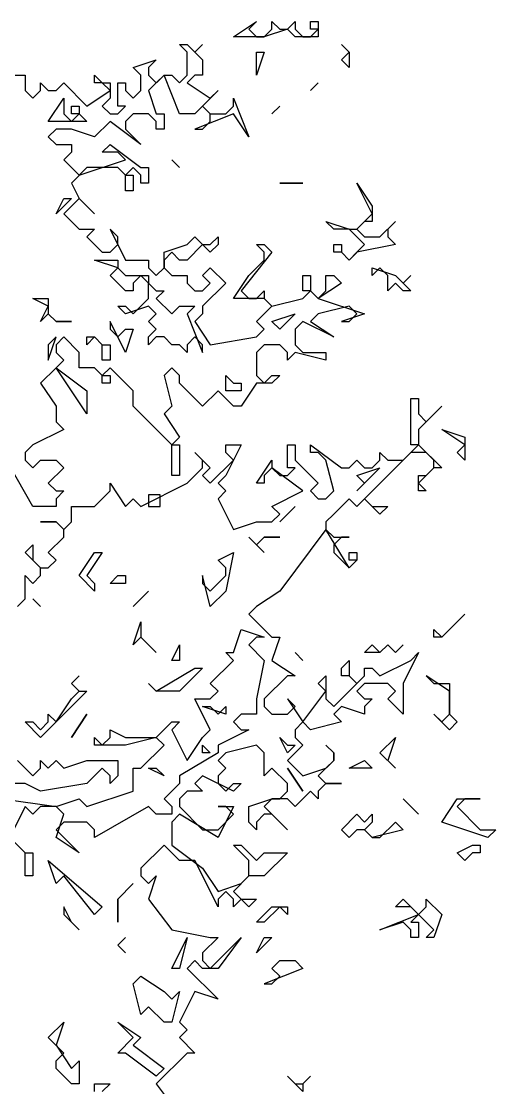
# Model space of a CAD drawing. Header units: millimetres. Extents: x 3633 to 4629, y 3430 to 3787.
# Drawn here: x 4518.56 to 4521.57, y 3712.97 to 3719.76 of the extents above; entities that cross this region are included whole.
import ezdxf

# ---------------------------------------------------------------- set-up
doc = ezdxf.new("R2010")
doc.units = ezdxf.units.MM

# ---------------------------------------------------------------- blocks, each defined once
blk = doc.blocks.new('Pine 3 Elev_133')
at = {"color": 0}
for p, q in [((2394.8, 3613.1), (2454.8, 3653)), ((2454.8, 3653), (2434.8, 3633.1)), ((2494.8, 3633.1), (2494.8, 3653)), ((2494.8, 3653), (2514.8, 3633.1)), ((2534.8, 3633.1), (2554.8, 3653)), ((2554.8, 3653), (2554.8, 3633.1)), ((2594.8, 3633.1), (2594.8, 3653)), ((2594.8, 3653), (2614.8, 3653)), ((2614.8, 3653), (2614.8, 3613.1)), ((2434.8, 3633.1), (2454.8, 3613.1)), ((2474.8, 3613.1), (2494.8, 3633.1)), ((2534.8, 3633.1), (2474.8, 3613.1)), ((2514.8, 3633.1), (2534.8, 3633.1)), ((2554.8, 3613.1), (2534.8, 3633.1)), ((2554.8, 3633.1), (2574.8, 3613.1)), ((2594.8, 3613.1), (2614.8, 3633.1)), ((2614.8, 3633.1), (2594.8, 3633.1)), ((2474.8, 3613.1), (2394.8, 3613.1)), ((2454.8, 3613.1), (2474.8, 3613.1)), ((2614.8, 3613.1), (2554.8, 3613.1)), ((2574.8, 3613.1), (2594.8, 3613.1)), ((2274.8, 3573.2), (2254.8, 3593.2)), ((2254.8, 3593.2), (2274.8, 3593.2)), ((2274.8, 3593.2), (2294.8, 3573.2)), ((2274.8, 3513.3), (2274.8, 3573.2)), ((2294.8, 3573.2), (2314.8, 3593.2)), ((2314.8, 3593.2), (2294.8, 3573.2)), ((2294.8, 3573.2), (2314.8, 3553.2)), ((2454.8, 3513.3), (2454.8, 3573.2)), ((2454.8, 3573.2), (2474.8, 3573.2)), ((2474.8, 3573.2), (2454.8, 3513.3)), ((2694.8, 3573.2), (2674.8, 3593.2)), ((2674.8, 3593.2), (2694.8, 3573.2)), ((2674.8, 3553.2), (2694.8, 3573.2)), ((2694.8, 3573.2), (2694.8, 3533.3)), ((2134.8, 3533.3), (2194.8, 3553.2)), ((2194.8, 3553.2), (2174.8, 3533.3)), ((2314.8, 3553.2), (2314.8, 3513.3)), ((2694.8, 3533.3), (2674.8, 3553.2)), ((1794.8, 3513.3), (1854.8, 3513.3)), ((1854.8, 3513.3), (1854.8, 3473.4)), ((2034.8, 3493.3), (2034.8, 3513.3)), ((2034.8, 3513.3), (2054.8, 3493.3)), ((2154.8, 3513.3), (2134.8, 3533.3)), ((2154.8, 3473.4), (2154.8, 3513.3)), ((2174.8, 3533.3), (2174.8, 3513.3)), ((2174.8, 3513.3), (2194.8, 3493.3)), ((2214.8, 3513.3), (2174.8, 3473.4)), ((2194.8, 3493.3), (2214.8, 3513.3)), ((2214.8, 3513.3), (2234.8, 3513.3)), ((2254.8, 3413.5), (2214.8, 3513.3)), ((2234.8, 3513.3), (2254.8, 3493.3)), ((2254.8, 3493.3), (2274.8, 3513.3)), ((2294.8, 3513.3), (2274.8, 3493.3)), ((2314.8, 3513.3), (2294.8, 3513.3)), ((1894.8, 3473.4), (1894.8, 3493.3)), ((1894.8, 3493.3), (1914.8, 3473.4)), ((1934.8, 3473.4), (1954.8, 3493.3)), ((1954.8, 3493.3), (2014.8, 3433.5)), ((2054.8, 3493.3), (2034.8, 3493.3)), ((2074.8, 3473.4), (2054.8, 3493.3)), ((2054.8, 3493.3), (2074.8, 3493.3)), ((2074.8, 3493.3), (2074.8, 3453.4)), ((2094.8, 3433.5), (2094.8, 3493.3)), ((2094.8, 3493.3), (2114.8, 3493.3)), ((2114.8, 3493.3), (2114.8, 3473.4)), ((2274.8, 3493.3), (2334.8, 3453.4)), ((2594.8, 3473.4), (2614.8, 3493.3)), ((2614.8, 3493.3), (2594.8, 3473.4)), ((1854.8, 3473.4), (1874.8, 3453.4)), ((1874.8, 3453.4), (1894.8, 3473.4)), ((1914.8, 3473.4), (1934.8, 3473.4)), ((2014.8, 3433.5), (2074.8, 3473.4)), ((2114.8, 3473.4), (2134.8, 3453.4)), ((2134.8, 3453.4), (2154.8, 3473.4)), ((2174.8, 3473.4), (2194.8, 3413.5)), ((2354.8, 3473.4), (2314.8, 3433.5)), ((2334.8, 3453.4), (2354.8, 3473.4)), ((1914.8, 3393.5), (1954.8, 3453.4)), ((1954.8, 3453.4), (1954.8, 3413.5)), ((1974.8, 3413.5), (1974.8, 3433.5)), ((1974.8, 3433.5), (1994.8, 3433.5)), ((1994.8, 3433.5), (1994.8, 3413.5)), ((2074.8, 3453.4), (2054.8, 3433.5)), ((2054.8, 3433.5), (2074.8, 3413.5)), ((2094.8, 3413.5), (2114.8, 3433.5)), ((2114.8, 3433.5), (2094.8, 3433.5)), ((2314.8, 3433.5), (2294.8, 3413.5)), ((2314.8, 3433.5), (2334.8, 3413.5)), ((2334.8, 3413.5), (2314.8, 3433.5)), ((2374.8, 3413.5), (2394.8, 3433.5)), ((2394.8, 3433.5), (2394.8, 3453.4)), ((2394.8, 3453.4), (2434.8, 3353.6)), ((2494.8, 3413.5), (2514.8, 3433.5)), ((2514.8, 3433.5), (2494.8, 3413.5)), ((1954.8, 3413.5), (1974.8, 3393.5)), ((1974.8, 3393.5), (1994.8, 3413.5)), ((1994.8, 3413.5), (1974.8, 3413.5)), ((1994.8, 3413.5), (2014.8, 3393.5)), ((2074.8, 3413.5), (2094.8, 3413.5)), ((2134.8, 3413.5), (2114.8, 3393.5)), ((2174.8, 3413.5), (2134.8, 3413.5)), ((2194.8, 3393.5), (2174.8, 3413.5)), ((2194.8, 3413.5), (2214.8, 3413.5)), ((2214.8, 3413.5), (2214.8, 3373.6)), ((2294.8, 3413.5), (2254.8, 3413.5)), ((2394.8, 3413.5), (2294.8, 3373.6)), ((2334.8, 3413.5), (2374.8, 3413.5)), ((2334.8, 3393.5), (2334.8, 3413.5)), ((2434.8, 3353.6), (2394.8, 3413.5)), ((2014.8, 3393.5), (1914.8, 3393.5)), ((1934.8, 3373.6), (1914.8, 3353.6)), ((1974.8, 3373.6), (1934.8, 3373.6)), ((2034.8, 3353.6), (1974.8, 3373.6)), ((2074.8, 3393.5), (2034.8, 3353.6)), ((2154.8, 3333.7), (2074.8, 3393.5)), ((2114.8, 3393.5), (2114.8, 3373.6)), ((2114.8, 3373.6), (2154.8, 3333.7)), ((2194.8, 3373.6), (2194.8, 3393.5)), ((2214.8, 3373.6), (2194.8, 3373.6)), ((2294.8, 3373.6), (2314.8, 3373.6)), ((2314.8, 3373.6), (2334.8, 3393.5)), ((1914.8, 3353.6), (1934.8, 3333.7)), ((1934.8, 3333.7), (1974.8, 3333.7)), ((1974.8, 3333.7), (1974.8, 3313.7)), ((2054.8, 3313.7), (2074.8, 3333.7)), ((2074.8, 3333.7), (2154.8, 3273.8)), ((1974.8, 3313.7), (1954.8, 3293.7)), ((1954.8, 3293.7), (1994.8, 3253.8)), ((1994.8, 3253.8), (2114.8, 3293.7)), ((2094.8, 3313.7), (2054.8, 3313.7)), ((2114.8, 3293.7), (2094.8, 3313.7)), ((2234.8, 3293.7), (2254.8, 3273.8)), ((2254.8, 3273.8), (2234.8, 3293.7)), ((2014.8, 3273.8), (1974.8, 3233.8)), ((2094.8, 3273.8), (2014.8, 3273.8)), ((2114.8, 3253.8), (2094.8, 3273.8)), ((2134.8, 3273.8), (2114.8, 3253.8)), ((2154.8, 3253.8), (2134.8, 3273.8)), ((2154.8, 3273.8), (2174.8, 3273.8)), ((2174.8, 3273.8), (2174.8, 3233.8)), ((2114.8, 3253.8), (2134.8, 3253.8)), ((2114.8, 3213.9), (2114.8, 3253.8)), ((2134.8, 3253.8), (2134.8, 3213.9)), ((2154.8, 3233.8), (2154.8, 3253.8)), ((1974.8, 3233.8), (1994.8, 3193.9)), ((2134.8, 3213.9), (2114.8, 3213.9)), ((2174.8, 3233.8), (2154.8, 3233.8)), ((2514.8, 3233.8), (2574.8, 3233.8)), ((2574.8, 3233.8), (2514.8, 3233.8)), ((2754.8, 3154), (2714.8, 3233.8)), ((2714.8, 3233.8), (2754.8, 3174)), ((1934.8, 3154), (1954.8, 3193.9)), ((1974.8, 3193.9), (1934.8, 3154)), ((1994.8, 3193.9), (1954.8, 3154)), ((1954.8, 3193.9), (1974.8, 3193.9)), ((1994.8, 3193.9), (2034.8, 3154)), ((2034.8, 3154), (1994.8, 3193.9)), ((1954.8, 3154), (1994.8, 3114.1)), ((2714.8, 3114.1), (2754.8, 3154)), ((2754.8, 3174), (2754.8, 3134)), ((2654.8, 3114.1), (2634.8, 3134)), ((2634.8, 3134), (2694.8, 3114.1)), ((2734.8, 3134), (2714.8, 3114.1)), ((2754.8, 3134), (2734.8, 3134)), ((2774.8, 3094.1), (2814.8, 3134)), ((2814.8, 3134), (2794.8, 3114.1)), ((1994.8, 3114.1), (2034.8, 3114.1)), ((2034.8, 3114.1), (2014.8, 3094.1)), ((2094.8, 3094.1), (2074.8, 3114.1)), ((2074.8, 3114.1), (2114.8, 3034.2)), ((2694.8, 3114.1), (2654.8, 3114.1)), ((2734.8, 3074.1), (2694.8, 3114.1)), ((2694.8, 3114.1), (2714.8, 3114.1)), ((2714.8, 3114.1), (2734.8, 3094.1)), ((2794.8, 3114.1), (2794.8, 3094.1)), ((2014.8, 3094.1), (2054.8, 3054.2)), ((2074.8, 3054.2), (2094.8, 3074.1)), ((2094.8, 3074.1), (2094.8, 3094.1)), ((2214.8, 3054.2), (2274.8, 3074.1)), ((2274.8, 3074.1), (2294.8, 3094.1)), ((2314.8, 3074.1), (2274.8, 3034.2)), ((2294.8, 3094.1), (2314.8, 3074.1)), ((2314.8, 3074.1), (2334.8, 3074.1)), ((2334.8, 3054.2), (2314.8, 3074.1)), ((2334.8, 3074.1), (2354.8, 3094.1)), ((2354.8, 3074.1), (2334.8, 3054.2)), ((2354.8, 3094.1), (2354.8, 3074.1)), ((2474.8, 3054.2), (2454.8, 3074.1)), ((2454.8, 3074.1), (2474.8, 3074.1)), ((2474.8, 3074.1), (2494.8, 3054.2)), ((2654.8, 3054.2), (2654.8, 3074.1)), ((2654.8, 3074.1), (2674.8, 3074.1)), ((2674.8, 3074.1), (2674.8, 3054.2)), ((2694.8, 3034.2), (2734.8, 3074.1)), ((2814.8, 3074.1), (2714.8, 3054.2)), ((2734.8, 3094.1), (2774.8, 3094.1)), ((2794.8, 3094.1), (2814.8, 3074.1)), ((2054.8, 3054.2), (2074.8, 3054.2)), ((2214.8, 3014.3), (2214.8, 3054.2)), ((2234.8, 3054.2), (2214.8, 3034.2)), ((2254.8, 3034.2), (2234.8, 3054.2)), ((2494.8, 3054.2), (2414.8, 2954.4)), ((2474.8, 3034.2), (2474.8, 3054.2)), ((2674.8, 3054.2), (2654.8, 3054.2)), ((2694.8, 3034.2), (2674.8, 3054.2)), ((2674.8, 3054.2), (2694.8, 3034.2)), ((2714.8, 3054.2), (2694.8, 3034.2)), ((2094.8, 3014.3), (2034.8, 3034.2)), ((2034.8, 3034.2), (2094.8, 3034.2)), ((2074.8, 2994.3), (2094.8, 3014.3)), ((2094.8, 3034.2), (2094.8, 3014.3)), ((2094.8, 3014.3), (2114.8, 2994.3)), ((2114.8, 3034.2), (2174.8, 3034.2)), ((2174.8, 3034.2), (2174.8, 3014.3)), ((2174.8, 3014.3), (2194.8, 2994.3)), ((2194.8, 2994.3), (2214.8, 3014.3)), ((2214.8, 3034.2), (2214.8, 3014.3)), ((2214.8, 3014.3), (2234.8, 2994.3)), ((2274.8, 3034.2), (2254.8, 3034.2)), ((2314.8, 2994.3), (2334.8, 3014.3)), ((2334.8, 3014.3), (2374.8, 2974.3)), ((2434.8, 2994.3), (2474.8, 3034.2)), ((2774.8, 3014.3), (2754.8, 2994.3)), ((2754.8, 2994.3), (2754.8, 3014.3)), ((2754.8, 3014.3), (2814.8, 2994.3)), ((2794.8, 2994.3), (2774.8, 3014.3)), ((2114.8, 2954.4), (2074.8, 2994.3)), ((2114.8, 2994.3), (2174.8, 2994.3)), ((2154.8, 2994.3), (2134.8, 2974.3)), ((2174.8, 2974.3), (2154.8, 2994.3)), ((2174.8, 2994.3), (2174.8, 2974.3)), ((2234.8, 2994.3), (2274.8, 2994.3)), ((2274.8, 2994.3), (2274.8, 2974.3)), ((2334.8, 2974.3), (2314.8, 2994.3)), ((2394.8, 2934.4), (2434.8, 2994.3)), ((2574.8, 2954.4), (2574.8, 2994.3)), ((2574.8, 2994.3), (2594.8, 2994.3)), ((2594.8, 2994.3), (2594.8, 2954.4)), ((2634.8, 2954.4), (2634.8, 2994.3)), ((2634.8, 2994.3), (2654.8, 2994.3)), ((2654.8, 2994.3), (2674.8, 2974.3)), ((2794.8, 2954.4), (2794.8, 2994.3)), ((2814.8, 2994.3), (2834.8, 2974.3)), ((2834.8, 2974.3), (2854.8, 2994.3)), ((2854.8, 2994.3), (2834.8, 2974.3)), ((2134.8, 2974.3), (2134.8, 2954.4)), ((2174.8, 2974.3), (2194.8, 2954.4)), ((2174.8, 2934.4), (2174.8, 2974.3)), ((2274.8, 2974.3), (2294.8, 2954.4)), ((2314.8, 2954.4), (2334.8, 2974.3)), ((2374.8, 2974.3), (2314.8, 2914.4)), ((2674.8, 2974.3), (2614.8, 2934.4)), ((2814.8, 2974.3), (2794.8, 2954.4)), ((2834.8, 2954.4), (2814.8, 2974.3)), ((2834.8, 2974.3), (2854.8, 2954.4)), ((1914.8, 2914.4), (1874.8, 2934.4)), ((1874.8, 2934.4), (1914.8, 2934.4)), ((1914.8, 2934.4), (1914.8, 2894.5)), ((2134.8, 2954.4), (2114.8, 2954.4)), ((2134.8, 2894.5), (2174.8, 2934.4)), ((2194.8, 2954.4), (2214.8, 2954.4)), ((2214.8, 2954.4), (2194.8, 2934.4)), ((2194.8, 2934.4), (2234.8, 2894.5)), ((2294.8, 2954.4), (2314.8, 2954.4)), ((2474.8, 2934.4), (2394.8, 2934.4)), ((2414.8, 2954.4), (2434.8, 2934.4)), ((2434.8, 2934.4), (2454.8, 2934.4)), ((2454.8, 2934.4), (2474.8, 2954.4)), ((2474.8, 2954.4), (2474.8, 2934.4)), ((2494.8, 2914.4), (2474.8, 2934.4)), ((2474.8, 2934.4), (2494.8, 2914.4)), ((2494.8, 2914.4), (2574.8, 2934.4)), ((2574.8, 2934.4), (2594.8, 2954.4)), ((2594.8, 2954.4), (2574.8, 2954.4)), ((2594.8, 2954.4), (2614.8, 2934.4)), ((2614.8, 2934.4), (2634.8, 2954.4)), ((2614.8, 2934.4), (2734.8, 2894.5)), ((2854.8, 2954.4), (2834.8, 2954.4)), ((1894.8, 2874.5), (1914.8, 2914.4)), ((2114.8, 2894.5), (2094.8, 2914.4)), ((2094.8, 2914.4), (2114.8, 2914.4)), ((2174.8, 2914.4), (2114.8, 2894.5)), ((2114.8, 2914.4), (2134.8, 2894.5)), ((2194.8, 2894.5), (2174.8, 2914.4)), ((2234.8, 2894.5), (2254.8, 2914.4)), ((2254.8, 2914.4), (2294.8, 2914.4)), ((2294.8, 2914.4), (2274.8, 2894.5)), ((2314.8, 2914.4), (2314.8, 2894.5)), ((2454.8, 2874.5), (2494.8, 2914.4)), ((2694.8, 2914.4), (2614.8, 2894.5)), ((2714.8, 2894.5), (2694.8, 2914.4)), ((1914.8, 2894.5), (1894.8, 2874.5)), ((1914.8, 2894.5), (1934.8, 2874.5)), ((1934.8, 2874.5), (1914.8, 2894.5)), ((2174.8, 2874.5), (2194.8, 2894.5)), ((2274.8, 2894.5), (2314.8, 2794.7)), ((2314.8, 2894.5), (2294.8, 2874.5)), ((2494.8, 2874.5), (2554.8, 2894.5)), ((2554.8, 2894.5), (2514.8, 2854.6)), ((2614.8, 2894.5), (2594.8, 2874.5)), ((2734.8, 2894.5), (2674.8, 2874.5)), ((2694.8, 2874.5), (2714.8, 2894.5)), ((1934.8, 2874.5), (1974.8, 2874.5)), ((1974.8, 2874.5), (1934.8, 2874.5)), ((2114.8, 2794.7), (2074.8, 2874.5)), ((2074.8, 2874.5), (2074.8, 2854.6)), ((2074.8, 2854.6), (2094.8, 2834.6)), ((2094.8, 2834.6), (2114.8, 2854.6)), ((2114.8, 2854.6), (2134.8, 2854.6)), ((2134.8, 2854.6), (2114.8, 2794.7)), ((2194.8, 2854.6), (2174.8, 2874.5)), ((2174.8, 2834.6), (2194.8, 2854.6)), ((2294.8, 2874.5), (2334.8, 2814.6)), ((2474.8, 2854.6), (2454.8, 2874.5)), ((2454.8, 2834.6), (2474.8, 2854.6)), ((2514.8, 2854.6), (2494.8, 2874.5)), ((2574.8, 2874.5), (2554.8, 2854.6)), ((2554.8, 2854.6), (2554.8, 2814.6)), ((2654.8, 2834.6), (2574.8, 2874.5)), ((2594.8, 2874.5), (2654.8, 2834.6)), ((2674.8, 2874.5), (2694.8, 2874.5)), ((1914.8, 2774.7), (1934.8, 2834.6)), ((1934.8, 2834.6), (1914.8, 2814.6)), ((1954.8, 2834.6), (1934.8, 2814.6)), ((1994.8, 2794.7), (1954.8, 2834.6)), ((2034.8, 2834.6), (2014.8, 2814.6)), ((2014.8, 2814.6), (2014.8, 2834.6)), ((2014.8, 2834.6), (2034.8, 2834.6)), ((2054.8, 2814.6), (2034.8, 2834.6)), ((2034.8, 2834.6), (2054.8, 2814.6)), ((2194.8, 2834.6), (2174.8, 2814.6)), ((2174.8, 2814.6), (2174.8, 2834.6)), ((2214.8, 2834.6), (2194.8, 2834.6)), ((2234.8, 2814.6), (2214.8, 2834.6)), ((2294.8, 2834.6), (2274.8, 2814.6)), ((2314.8, 2814.6), (2294.8, 2834.6)), ((2334.8, 2814.6), (2454.8, 2834.6)), ((1914.8, 2814.6), (1914.8, 2774.7)), ((1934.8, 2814.6), (1934.8, 2794.7)), ((1934.8, 2794.7), (1954.8, 2774.7)), ((1994.8, 2754.8), (1994.8, 2794.7)), ((2054.8, 2814.6), (2074.8, 2814.6)), ((2054.8, 2774.7), (2054.8, 2814.6)), ((2074.8, 2814.6), (2074.8, 2774.7)), ((2254.8, 2814.6), (2234.8, 2814.6)), ((2274.8, 2794.7), (2254.8, 2814.6)), ((2274.8, 2814.6), (2274.8, 2794.7)), ((2314.8, 2794.7), (2314.8, 2814.6)), ((2474.8, 2814.6), (2454.8, 2794.7)), ((2454.8, 2794.7), (2454.8, 2734.8)), ((2514.8, 2814.6), (2474.8, 2814.6)), ((2534.8, 2794.7), (2514.8, 2814.6)), ((2554.8, 2794.7), (2534.8, 2774.7)), ((2534.8, 2774.7), (2534.8, 2794.7)), ((2554.8, 2814.6), (2574.8, 2794.7)), ((2634.8, 2774.7), (2554.8, 2794.7)), ((2574.8, 2794.7), (2634.8, 2794.7)), ((2634.8, 2794.7), (2634.8, 2774.7)), ((1954.8, 2774.7), (1934.8, 2754.8)), ((2074.8, 2774.7), (2054.8, 2774.7)), ((1934.8, 2754.8), (1894.8, 2714.8)), ((1934.8, 2754.8), (2014.8, 2694.9)), ((2014.8, 2635), (1934.8, 2754.8)), ((2034.8, 2754.8), (1994.8, 2754.8)), ((2054.8, 2734.8), (2034.8, 2754.8)), ((2074.8, 2754.8), (2054.8, 2734.8)), ((2134.8, 2694.9), (2074.8, 2754.8)), ((2234.8, 2754.8), (2214.8, 2734.8)), ((2254.8, 2734.8), (2234.8, 2754.8)), ((1894.8, 2714.8), (1934.8, 2654.9)), ((2054.8, 2734.8), (2074.8, 2734.8)), ((2054.8, 2714.8), (2054.8, 2734.8)), ((2074.8, 2714.8), (2054.8, 2714.8)), ((2074.8, 2734.8), (2074.8, 2714.8)), ((2214.8, 2734.8), (2234.8, 2654.9)), ((2254.8, 2714.8), (2254.8, 2734.8)), ((2314.8, 2654.9), (2254.8, 2714.8)), ((2374.8, 2694.9), (2374.8, 2734.8)), ((2374.8, 2734.8), (2394.8, 2714.8)), ((2394.8, 2714.8), (2414.8, 2714.8)), ((2454.8, 2714.8), (2414.8, 2654.9)), ((2414.8, 2714.8), (2414.8, 2694.9)), ((2454.8, 2734.8), (2474.8, 2714.8)), ((2494.8, 2714.8), (2454.8, 2714.8)), ((2474.8, 2714.8), (2494.8, 2734.8)), ((2494.8, 2734.8), (2514.8, 2734.8)), ((2514.8, 2734.8), (2494.8, 2714.8)), ((2014.8, 2694.9), (2014.8, 2635)), ((2134.8, 2654.9), (2134.8, 2694.9)), ((2354.8, 2694.9), (2314.8, 2654.9)), ((2394.8, 2654.9), (2354.8, 2694.9)), ((2414.8, 2694.9), (2374.8, 2694.9)), ((1934.8, 2654.9), (1934.8, 2615)), ((2234.8, 2555.1), (2134.8, 2654.9)), ((2234.8, 2654.9), (2214.8, 2635)), ((2414.8, 2654.9), (2394.8, 2654.9)), ((2854.8, 2555.1), (2854.8, 2674.9)), ((2854.8, 2674.9), (2874.8, 2674.9)), ((2874.8, 2674.9), (2874.8, 2635)), ((2934.8, 2654.9), (2874.8, 2595.1)), ((2894.8, 2615), (2934.8, 2654.9)), ((2214.8, 2635), (2254.8, 2575.1)), ((2874.8, 2635), (2894.8, 2615)), ((1934.8, 2615), (1954.8, 2595.1)), ((1954.8, 2595.1), (1874.8, 2555.1)), ((2254.8, 2575.1), (2234.8, 2555.1)), ((2874.8, 2595.1), (2874.8, 2555.1)), ((2994.8, 2555.1), (2934.8, 2595.1)), ((2934.8, 2595.1), (2994.8, 2575.1)), ((2994.8, 2575.1), (2994.8, 2515.2)), ((1874.8, 2555.1), (1854.8, 2535.2)), ((2234.8, 2555.1), (2254.8, 2555.1)), ((2234.8, 2475.3), (2234.8, 2555.1)), ((2254.8, 2555.1), (2254.8, 2475.3)), ((2374.8, 2535.2), (2374.8, 2555.1)), ((2374.8, 2555.1), (2414.8, 2555.1)), ((2414.8, 2555.1), (2374.8, 2475.3)), ((2534.8, 2495.2), (2534.8, 2555.1)), ((2534.8, 2555.1), (2554.8, 2555.1)), ((2554.8, 2555.1), (2554.8, 2515.2)), ((2594.8, 2535.2), (2594.8, 2555.1)), ((2594.8, 2555.1), (2674.8, 2495.2)), ((2834.8, 2515.2), (2874.8, 2555.1)), ((2874.8, 2555.1), (2854.8, 2555.1)), ((2874.8, 2555.1), (2934.8, 2495.2)), ((2974.8, 2535.2), (2994.8, 2555.1)), ((1874.8, 2395.4), (1794.8, 2535.2)), ((1854.8, 2535.2), (1854.8, 2515.2)), ((2314.8, 2515.2), (2294.8, 2535.2)), ((2294.8, 2535.2), (2334.8, 2495.2)), ((2394.8, 2515.2), (2374.8, 2535.2)), ((2614.8, 2535.2), (2594.8, 2535.2)), ((2634.8, 2515.2), (2614.8, 2535.2)), ((2774.8, 2515.2), (2774.8, 2535.2)), ((2774.8, 2535.2), (2794.8, 2515.2)), ((2854.8, 2535.2), (2834.8, 2515.2)), ((2894.8, 2535.2), (2854.8, 2535.2)), ((2914.8, 2515.2), (2894.8, 2535.2)), ((2994.8, 2515.2), (2974.8, 2535.2)), ((1854.8, 2515.2), (1874.8, 2495.2)), ((1874.8, 2495.2), (1894.8, 2515.2)), ((1894.8, 2515.2), (1934.8, 2515.2)), ((1954.8, 2495.2), (1914.8, 2455.3)), ((1934.8, 2515.2), (1954.8, 2495.2)), ((2274.8, 2455.3), (2314.8, 2495.2)), ((2314.8, 2495.2), (2314.8, 2515.2)), ((2334.8, 2495.2), (2314.8, 2475.3)), ((2334.8, 2455.3), (2394.8, 2515.2)), ((2454.8, 2455.3), (2494.8, 2515.2)), ((2494.8, 2495.2), (2474.8, 2475.3)), ((2494.8, 2515.2), (2494.8, 2495.2)), ((2574.8, 2435.4), (2494.8, 2495.2)), ((2494.8, 2495.2), (2514.8, 2475.3)), ((2534.8, 2475.3), (2554.8, 2495.2)), ((2554.8, 2495.2), (2534.8, 2495.2)), ((2554.8, 2515.2), (2614.8, 2455.3)), ((2654.8, 2435.4), (2634.8, 2515.2)), ((2674.8, 2495.2), (2694.8, 2495.2)), ((2694.8, 2495.2), (2714.8, 2515.2)), ((2714.8, 2515.2), (2734.8, 2495.2)), ((2714.8, 2475.3), (2774.8, 2495.2)), ((2774.8, 2495.2), (2714.8, 2435.4)), ((2834.8, 2515.2), (2734.8, 2415.4)), ((2734.8, 2495.2), (2754.8, 2495.2)), ((2754.8, 2495.2), (2774.8, 2515.2)), ((2794.8, 2515.2), (2834.8, 2515.2)), ((2914.8, 2495.2), (2874.8, 2455.3)), ((2894.8, 2475.3), (2914.8, 2495.2)), ((2914.8, 2495.2), (2914.8, 2515.2)), ((2934.8, 2495.2), (2914.8, 2495.2)), ((2254.8, 2475.3), (2234.8, 2475.3)), ((2314.8, 2475.3), (2334.8, 2455.3)), ((2374.8, 2475.3), (2354.8, 2455.3)), ((2474.8, 2475.3), (2474.8, 2455.3)), ((2514.8, 2475.3), (2534.8, 2475.3)), ((2734.8, 2455.3), (2714.8, 2475.3)), ((2874.8, 2435.4), (2874.8, 2475.3)), ((2874.8, 2475.3), (2894.8, 2475.3)), ((1914.8, 2455.3), (1934.8, 2435.4)), ((1934.8, 2435.4), (1954.8, 2435.4)), ((1954.8, 2435.4), (1934.8, 2415.4)), ((2034.8, 2395.4), (2074.8, 2435.4)), ((2074.8, 2435.4), (2074.8, 2455.3)), ((2074.8, 2455.3), (2114.8, 2395.4)), ((2154.8, 2395.4), (2274.8, 2455.3)), ((2354.8, 2455.3), (2374.8, 2435.4)), ((2374.8, 2435.4), (2354.8, 2415.4)), ((2474.8, 2455.3), (2454.8, 2455.3)), ((2494.8, 2395.4), (2574.8, 2435.4)), ((2614.8, 2455.3), (2594.8, 2435.4)), ((2594.8, 2435.4), (2614.8, 2415.4)), ((2634.8, 2415.4), (2654.8, 2435.4)), ((2714.8, 2435.4), (2734.8, 2455.3)), ((2874.8, 2455.3), (2894.8, 2435.4)), ((2894.8, 2435.4), (2874.8, 2435.4)), ((1934.8, 2415.4), (1934.8, 2395.4)), ((2114.8, 2395.4), (2134.8, 2415.4)), ((2134.8, 2415.4), (2154.8, 2395.4)), ((2204.8, 2425.4), (2174.8, 2425.4)), ((2174.8, 2425.4), (2174.8, 2395.4)), ((2204.8, 2395.4), (2204.8, 2425.4)), ((2354.8, 2415.4), (2394.8, 2335.6)), ((2614.8, 2415.4), (2634.8, 2415.4)), ((2694.8, 2415.4), (2654.8, 2375.5)), ((2714.8, 2395.4), (2694.8, 2415.4)), ((2734.8, 2415.4), (2714.8, 2395.4)), ((2734.8, 2415.4), (2754.8, 2395.4)), ((2774.8, 2375.5), (2734.8, 2415.4)), ((1934.8, 2395.4), (1874.8, 2395.4)), ((1974.8, 2355.5), (1974.8, 2395.4)), ((1974.8, 2395.4), (2034.8, 2395.4)), ((2174.8, 2395.4), (2204.8, 2395.4)), ((2514.8, 2375.5), (2494.8, 2395.4)), ((2554.8, 2395.4), (2514.8, 2355.5)), ((2514.8, 2355.5), (2554.8, 2395.4)), ((2754.8, 2395.4), (2794.8, 2395.4)), ((2794.8, 2395.4), (2774.8, 2375.5)), ((1934.8, 2355.5), (1894.8, 2355.5)), ((1894.8, 2355.5), (1934.8, 2355.5)), ((1954.8, 2335.6), (1934.8, 2355.5)), ((1934.8, 2355.5), (1954.8, 2335.6)), ((1954.8, 2335.6), (1974.8, 2355.5)), ((2394.8, 2335.6), (2454.8, 2355.5)), ((2454.8, 2355.5), (2494.8, 2355.5)), ((2494.8, 2355.5), (2514.8, 2375.5)), ((2654.8, 2375.5), (2634.8, 2355.5)), ((2634.8, 2355.5), (2634.8, 2335.6)), ((1954.8, 2315.6), (1954.8, 2335.6)), ((2634.8, 2335.6), (2514.8, 2175.9)), ((2634.8, 2335.6), (2654.8, 2315.6)), ((2694.8, 2235.7), (2634.8, 2335.6)), ((1854.8, 2275.7), (1874.8, 2295.6)), ((1874.8, 2295.6), (1874.8, 2255.7)), ((1914.8, 2275.7), (1954.8, 2315.6)), ((2474.8, 2275.7), (2434.8, 2315.6)), ((2434.8, 2315.6), (2454.8, 2295.6)), ((2474.8, 2315.6), (2454.8, 2295.6)), ((2454.8, 2295.6), (2474.8, 2315.6)), ((2454.8, 2295.6), (2474.8, 2275.7)), ((2474.8, 2315.6), (2514.8, 2315.6)), ((2514.8, 2315.6), (2474.8, 2315.6)), ((2654.8, 2315.6), (2694.8, 2315.6)), ((2674.8, 2315.6), (2654.8, 2295.6)), ((2654.8, 2295.6), (2654.8, 2275.7)), ((2694.8, 2315.6), (2674.8, 2315.6)), ((1894.8, 2235.7), (1854.8, 2275.7)), ((1934.8, 2255.7), (1914.8, 2275.7)), ((1994.8, 2215.8), (2034.8, 2275.7)), ((2054.8, 2275.7), (2014.8, 2215.8)), ((2034.8, 2275.7), (2054.8, 2275.7)), ((2354.8, 2255.7), (2394.8, 2275.7)), ((2394.8, 2275.7), (2374.8, 2175.9)), ((2654.8, 2275.7), (2694.8, 2235.7)), ((2694.8, 2255.7), (2694.8, 2275.7)), ((2694.8, 2275.7), (2714.8, 2275.7)), ((2714.8, 2275.7), (2714.8, 2255.7)), ((1874.8, 2255.7), (1894.8, 2235.7)), ((1914.8, 2235.7), (1934.8, 2255.7)), ((2374.8, 2235.7), (2354.8, 2255.7)), ((2694.8, 2235.7), (2714.8, 2255.7)), ((2714.8, 2255.7), (2694.8, 2255.7)), ((2714.8, 2255.7), (2694.8, 2235.7)), ((1854.8, 2155.9), (1854.8, 2215.8)), ((1854.8, 2215.8), (1874.8, 2195.8)), ((1874.8, 2195.8), (1894.8, 2215.8)), ((1894.8, 2215.8), (1894.8, 2235.7)), ((1894.8, 2235.7), (1914.8, 2235.7)), ((2034.8, 2175.9), (1994.8, 2215.8)), ((2014.8, 2215.8), (2034.8, 2195.8)), ((2074.8, 2195.8), (2094.8, 2215.8)), ((2094.8, 2215.8), (2114.8, 2215.8)), ((2114.8, 2215.8), (2114.8, 2195.8)), ((2334.8, 2135.9), (2314.8, 2215.8)), ((2314.8, 2215.8), (2314.8, 2195.8)), ((2334.8, 2175.9), (2374.8, 2215.8)), ((2374.8, 2215.8), (2374.8, 2235.7)), ((2034.8, 2195.8), (2034.8, 2175.9)), ((2114.8, 2195.8), (2074.8, 2195.8)), ((2314.8, 2195.8), (2334.8, 2175.9)), ((2174.8, 2175.9), (2134.8, 2135.9)), ((2134.8, 2135.9), (2174.8, 2175.9)), ((2374.8, 2175.9), (2334.8, 2135.9)), ((2514.8, 2175.9), (2454.8, 2135.9)), ((1834.8, 2135.9), (1854.8, 2155.9)), ((1894.8, 2135.9), (1874.8, 2155.9)), ((1874.8, 2155.9), (1894.8, 2135.9)), ((2454.8, 2135.9), (2434.8, 2116)), ((2434.8, 2116), (2494.8, 2056.1)), ((2934.8, 2056.1), (2994.8, 2116)), ((2994.8, 2116), (2934.8, 2056.1)), ((2134.8, 2036.1), (2154.8, 2096)), ((2154.8, 2096), (2154.8, 2056.1)), ((2394.8, 2016.2), (2414.8, 2076)), ((2414.8, 2076), (2474.8, 2056.1)), ((2914.8, 2056.1), (2914.8, 2076)), ((2914.8, 2076), (2934.8, 2056.1)), ((2154.8, 2056.1), (2134.8, 2036.1)), ((2194.8, 2016.2), (2154.8, 2056.1)), ((2154.8, 2056.1), (2194.8, 2016.2)), ((2454.8, 2056.1), (2434.8, 2036.1)), ((2474.8, 2056.1), (2454.8, 2056.1)), ((2494.8, 2056.1), (2514.8, 2056.1)), ((2514.8, 2056.1), (2494.8, 1996.2)), ((2934.8, 2056.1), (2914.8, 2056.1)), ((2234.8, 1996.2), (2254.8, 2036.1)), ((2254.8, 2036.1), (2254.8, 1996.2)), ((2434.8, 2036.1), (2474.8, 1996.2)), ((2734.8, 2016.2), (2754.8, 2036.1)), ((2754.8, 2036.1), (2774.8, 2016.2)), ((2794.8, 2036.1), (2774.8, 2016.2)), ((2774.8, 2016.2), (2794.8, 2036.1)), ((2794.8, 2036.1), (2814.8, 2016.2)), ((2814.8, 2016.2), (2794.8, 2036.1)), ((2814.8, 2016.2), (2834.8, 2036.1)), ((2834.8, 2036.1), (2814.8, 2016.2)), ((2254.8, 1996.2), (2234.8, 1996.2)), ((2334.8, 1936.3), (2394.8, 1996.2)), ((2394.8, 1996.2), (2374.8, 2016.2)), ((2374.8, 2016.2), (2394.8, 2016.2)), ((2474.8, 1996.2), (2454.8, 1896.4)), ((2494.8, 1996.2), (2554.8, 1956.3)), ((2554.8, 2016.2), (2574.8, 1996.2)), ((2574.8, 1996.2), (2554.8, 2016.2)), ((2674.8, 1976.2), (2694.8, 1996.2)), ((2694.8, 1996.2), (2694.8, 1956.3)), ((2774.8, 2016.2), (2734.8, 2016.2)), ((2774.8, 1956.3), (2854.8, 1996.2)), ((2874.8, 2016.2), (2834.8, 1936.3)), ((2854.8, 1996.2), (2874.8, 2016.2)), ((2194.8, 1916.3), (2294.8, 1976.2)), ((2314.8, 1976.2), (2254.8, 1916.3)), ((2294.8, 1976.2), (2314.8, 1976.2)), ((2674.8, 1956.3), (2674.8, 1976.2)), ((2734.8, 1956.3), (2734.8, 1976.2)), ((2734.8, 1976.2), (2754.8, 1976.2)), ((2754.8, 1976.2), (2774.8, 1956.3)), ((1974.8, 1936.3), (1994.8, 1956.3)), ((1994.8, 1956.3), (1974.8, 1936.3)), ((1994.8, 1916.3), (1974.8, 1936.3)), ((1974.8, 1936.3), (1994.8, 1916.3)), ((2194.8, 1916.3), (2174.8, 1936.3)), ((2174.8, 1936.3), (2194.8, 1916.3)), ((2354.8, 1916.3), (2334.8, 1936.3)), ((2534.8, 1956.3), (2474.8, 1896.4)), ((2554.8, 1956.3), (2534.8, 1956.3)), ((2614.8, 1936.3), (2634.8, 1956.3)), ((2634.8, 1916.3), (2614.8, 1936.3)), ((2634.8, 1956.3), (2634.8, 1896.4)), ((2654.8, 1876.4), (2714.8, 1936.3)), ((2694.8, 1956.3), (2674.8, 1956.3)), ((2714.8, 1936.3), (2694.8, 1956.3)), ((2694.8, 1956.3), (2714.8, 1936.3)), ((2714.8, 1936.3), (2734.8, 1956.3)), ((2734.8, 1936.3), (2714.8, 1916.3)), ((2794.8, 1936.3), (2734.8, 1936.3)), ((2814.8, 1916.3), (2794.8, 1936.3)), ((2834.8, 1936.3), (2834.8, 1856.5)), ((2954.8, 1916.3), (2894.8, 1956.3)), ((2894.8, 1956.3), (2914.8, 1936.3)), ((2914.8, 1936.3), (2954.8, 1936.3)), ((2954.8, 1936.3), (2954.8, 1856.5)), ((2014.8, 1916.3), (1894.8, 1796.6)), ((1974.8, 1896.4), (1994.8, 1916.3)), ((1994.8, 1916.3), (2014.8, 1916.3)), ((2254.8, 1916.3), (2194.8, 1916.3)), ((2334.8, 1896.4), (2354.8, 1916.3)), ((2574.8, 1836.5), (2634.8, 1916.3)), ((2714.8, 1916.3), (2734.8, 1896.4)), ((2794.8, 1896.4), (2814.8, 1916.3)), ((2954.8, 1856.5), (2954.8, 1916.3)), ((1934.8, 1836.5), (1974.8, 1896.4)), ((2334.8, 1816.5), (2294.8, 1896.4)), ((2294.8, 1896.4), (2334.8, 1896.4)), ((2454.8, 1896.4), (2454.8, 1856.5)), ((2474.8, 1896.4), (2474.8, 1876.4)), ((2554.8, 1876.4), (2534.8, 1896.4)), ((2534.8, 1896.4), (2574.8, 1836.5)), ((2634.8, 1896.4), (2654.8, 1876.4)), ((2734.8, 1896.4), (2754.8, 1896.4)), ((2754.8, 1896.4), (2734.8, 1876.4)), ((2834.8, 1856.5), (2794.8, 1896.4)), ((1914.8, 1836.5), (1914.8, 1856.5)), ((1914.8, 1856.5), (1934.8, 1836.5)), ((1974.8, 1796.6), (2014.8, 1856.5)), ((2014.8, 1856.5), (1974.8, 1796.6)), ((2374.8, 1856.5), (2314.8, 1876.4)), ((2314.8, 1876.4), (2334.8, 1876.4)), ((2334.8, 1876.4), (2354.8, 1856.5)), ((2354.8, 1856.5), (2374.8, 1876.4)), ((2374.8, 1876.4), (2374.8, 1856.5)), ((2414.8, 1856.5), (2394.8, 1836.5)), ((2454.8, 1856.5), (2414.8, 1856.5)), ((2474.8, 1876.4), (2494.8, 1856.5)), ((2494.8, 1856.5), (2534.8, 1856.5)), ((2534.8, 1856.5), (2554.8, 1876.4)), ((2674.8, 1876.4), (2654.8, 1856.5)), ((2654.8, 1856.5), (2674.8, 1836.5)), ((2734.8, 1856.5), (2674.8, 1876.4)), ((2734.8, 1876.4), (2734.8, 1856.5)), ((2954.8, 1816.5), (2914.8, 1856.5)), ((2914.8, 1856.5), (2934.8, 1836.5)), ((2934.8, 1836.5), (2954.8, 1856.5)), ((2954.8, 1856.5), (2974.8, 1836.5)), ((1894.8, 1796.6), (1854.8, 1836.5)), ((1854.8, 1836.5), (1874.8, 1836.5)), ((1874.8, 1836.5), (1894.8, 1816.5)), ((1894.8, 1816.5), (1914.8, 1836.5)), ((2194.8, 1796.6), (2234.8, 1836.5)), ((2234.8, 1836.5), (2254.8, 1836.5)), ((2254.8, 1836.5), (2234.8, 1816.5)), ((2394.8, 1836.5), (2414.8, 1816.5)), ((2574.8, 1836.5), (2554.8, 1816.5)), ((2594.8, 1816.5), (2574.8, 1836.5)), ((2674.8, 1836.5), (2594.8, 1816.5)), ((2974.8, 1836.5), (2954.8, 1816.5)), ((2074.8, 1796.6), (2074.8, 1816.5)), ((2074.8, 1816.5), (2114.8, 1796.6)), ((2234.8, 1816.5), (2274.8, 1736.7)), ((2314.8, 1796.6), (2334.8, 1816.5)), ((2434.8, 1816.5), (2354.8, 1776.6)), ((2414.8, 1816.5), (2434.8, 1816.5)), ((2554.8, 1816.5), (2554.8, 1796.6)), ((2034.8, 1776.6), (2034.8, 1796.6)), ((2034.8, 1796.6), (2054.8, 1776.6)), ((2114.8, 1776.6), (2034.8, 1776.6)), ((2054.8, 1776.6), (2074.8, 1796.6)), ((2194.8, 1796.6), (2114.8, 1776.6)), ((2114.8, 1796.6), (2194.8, 1796.6)), ((2154.8, 1716.7), (2214.8, 1776.6)), ((2214.8, 1776.6), (2194.8, 1796.6)), ((2274.8, 1736.7), (2314.8, 1796.6)), ((2314.8, 1756.7), (2314.8, 1776.6)), ((2314.8, 1776.6), (2334.8, 1756.7)), ((2354.8, 1776.6), (2354.8, 1756.7)), ((2454.8, 1776.6), (2374.8, 1756.7)), ((2474.8, 1756.7), (2454.8, 1776.6)), ((2534.8, 1756.7), (2514.8, 1796.6)), ((2514.8, 1796.6), (2534.8, 1776.6)), ((2574.8, 1776.6), (2534.8, 1736.7)), ((2554.8, 1776.6), (2534.8, 1756.7)), ((2534.8, 1776.6), (2554.8, 1776.6)), ((2554.8, 1796.6), (2574.8, 1776.6)), ((2654.8, 1756.7), (2634.8, 1776.6)), ((2634.8, 1776.6), (2654.8, 1756.7)), ((2774.8, 1756.7), (2814.8, 1796.6)), ((2814.8, 1796.6), (2794.8, 1736.7)), ((2354.8, 1756.7), (2254.8, 1696.8)), ((2334.8, 1756.7), (2314.8, 1756.7)), ((2374.8, 1756.7), (2354.8, 1736.7)), ((2474.8, 1696.8), (2474.8, 1756.7)), ((2654.8, 1736.7), (2654.8, 1756.7)), ((2654.8, 1756.7), (2654.8, 1736.7)), ((2814.8, 1716.7), (2774.8, 1756.7)), ((1834.8, 1736.7), (1874.8, 1696.8)), ((1874.8, 1696.8), (1894.8, 1716.7)), ((1894.8, 1716.7), (1894.8, 1736.7)), ((1894.8, 1736.7), (1914.8, 1716.7)), ((1914.8, 1716.7), (1934.8, 1736.7)), ((1934.8, 1736.7), (1954.8, 1716.7)), ((1954.8, 1716.7), (2014.8, 1736.7)), ((2014.8, 1736.7), (2094.8, 1736.7)), ((2054.8, 1716.7), (2014.8, 1676.8)), ((2074.8, 1696.8), (2054.8, 1716.7)), ((2094.8, 1736.7), (2094.8, 1696.8)), ((2134.8, 1656.8), (2134.8, 1716.7)), ((2134.8, 1716.7), (2154.8, 1716.7)), ((2214.8, 1696.8), (2174.8, 1716.7)), ((2174.8, 1716.7), (2194.8, 1716.7)), ((2194.8, 1716.7), (2214.8, 1696.8)), ((2354.8, 1736.7), (2374.8, 1716.7)), ((2374.8, 1716.7), (2354.8, 1696.8)), ((2494.8, 1716.7), (2474.8, 1696.8)), ((2534.8, 1676.8), (2494.8, 1716.7)), ((2534.8, 1736.7), (2574.8, 1696.8)), ((2534.8, 1716.7), (2574.8, 1656.8)), ((2574.8, 1656.8), (2534.8, 1716.7)), ((2574.8, 1696.8), (2634.8, 1716.7)), ((2654.8, 1736.7), (2614.8, 1696.8)), ((2634.8, 1716.7), (2654.8, 1736.7)), ((2694.8, 1716.7), (2734.8, 1736.7)), ((2754.8, 1716.7), (2694.8, 1716.7)), ((2734.8, 1736.7), (2754.8, 1716.7)), ((2794.8, 1736.7), (2814.8, 1716.7)), ((2094.8, 1696.8), (2074.8, 1676.8)), ((2074.8, 1676.8), (2074.8, 1696.8)), ((2254.8, 1696.8), (2254.8, 1676.8)), ((2314.8, 1696.8), (2294.8, 1676.8)), ((2394.8, 1656.8), (2314.8, 1696.8)), ((2354.8, 1696.8), (2354.8, 1676.8)), ((2614.8, 1696.8), (2634.8, 1676.8)), ((1854.8, 1676.8), (1794.8, 1676.8)), ((1894.8, 1656.8), (1854.8, 1676.8)), ((2014.8, 1676.8), (1894.8, 1656.8)), ((2254.8, 1676.8), (2214.8, 1636.9)), ((2294.8, 1676.8), (2314.8, 1656.8)), ((2354.8, 1676.8), (2374.8, 1656.8)), ((2374.8, 1656.8), (2394.8, 1676.8)), ((2394.8, 1676.8), (2414.8, 1676.8)), ((2414.8, 1676.8), (2394.8, 1656.8)), ((2534.8, 1656.8), (2534.8, 1676.8)), ((2634.8, 1676.8), (2614.8, 1656.8)), ((2634.8, 1676.8), (2674.8, 1676.8)), ((2674.8, 1676.8), (2634.8, 1676.8)), ((1794.8, 1636.9), (1934.8, 1616.9)), ((1934.8, 1616.9), (1994.8, 1636.9)), ((1994.8, 1636.9), (2014.8, 1616.9)), ((2014.8, 1616.9), (2134.8, 1656.8)), ((2214.8, 1636.9), (2234.8, 1616.9)), ((2274.8, 1656.8), (2254.8, 1636.9)), ((2254.8, 1636.9), (2254.8, 1616.9)), ((2314.8, 1656.8), (2274.8, 1656.8)), ((2434.8, 1616.9), (2494.8, 1636.9)), ((2494.8, 1636.9), (2474.8, 1616.9)), ((2534.8, 1636.9), (2494.8, 1636.9)), ((2494.8, 1636.9), (2514.8, 1636.9)), ((2514.8, 1636.9), (2534.8, 1656.8)), ((2554.8, 1616.9), (2534.8, 1636.9)), ((2594.8, 1656.8), (2554.8, 1616.9)), ((2614.8, 1636.9), (2594.8, 1656.8)), ((2614.8, 1656.8), (2614.8, 1636.9)), ((2834.8, 1636.9), (2874.8, 1597)), ((2874.8, 1597), (2834.8, 1636.9)), ((2934.8, 1577), (2974.8, 1636.9)), ((2994.8, 1636.9), (2974.8, 1616.9)), ((2974.8, 1636.9), (3034.8, 1636.9)), ((3034.8, 1636.9), (2994.8, 1636.9)), ((1854.8, 1616.9), (1814.8, 1537.1)), ((1874.8, 1597), (1854.8, 1616.9)), ((1894.8, 1616.9), (1874.8, 1597)), ((1934.8, 1616.9), (1894.8, 1616.9)), ((1954.8, 1597), (1934.8, 1616.9)), ((2174.8, 1616.9), (2034.8, 1537.1)), ((2194.8, 1597), (2174.8, 1616.9)), ((2234.8, 1616.9), (2234.8, 1597)), ((2254.8, 1616.9), (2314.8, 1557)), ((2374.8, 1616.9), (2354.8, 1616.9)), ((2354.8, 1616.9), (2394.8, 1616.9)), ((2394.8, 1616.9), (2354.8, 1537.1)), ((2394.8, 1597), (2374.8, 1616.9)), ((2434.8, 1577), (2434.8, 1616.9)), ((2474.8, 1616.9), (2534.8, 1557)), ((2974.8, 1616.9), (3034.8, 1557)), ((1934.8, 1537.1), (1954.8, 1597)), ((1954.8, 1577), (1934.8, 1557)), ((2014.8, 1577), (1954.8, 1577)), ((2034.8, 1557), (2014.8, 1577)), ((2234.8, 1597), (2194.8, 1597)), ((2254.8, 1597), (2234.8, 1577)), ((2234.8, 1577), (2234.8, 1517.1)), ((2354.8, 1537.1), (2254.8, 1597)), ((2354.8, 1557), (2394.8, 1597)), ((2454.8, 1557), (2434.8, 1577)), ((2474.8, 1597), (2454.8, 1577)), ((2454.8, 1577), (2454.8, 1557)), ((2494.8, 1597), (2474.8, 1597)), ((2534.8, 1557), (2494.8, 1597)), ((2674.8, 1557), (2714.8, 1597)), ((2714.8, 1597), (2734.8, 1577)), ((2734.8, 1577), (2754.8, 1597)), ((2754.8, 1577), (2734.8, 1557)), ((2754.8, 1597), (2754.8, 1577)), ((2774.8, 1537.1), (2814.8, 1577)), ((2814.8, 1577), (2834.8, 1557)), ((3054.8, 1537.1), (2934.8, 1577)), ((1934.8, 1557), (1994.8, 1497.1)), ((2034.8, 1537.1), (2034.8, 1557)), ((2314.8, 1557), (2354.8, 1557)), ((2694.8, 1537.1), (2674.8, 1557)), ((2714.8, 1557), (2694.8, 1537.1)), ((2734.8, 1557), (2714.8, 1557)), ((2734.8, 1557), (2754.8, 1537.1)), ((2754.8, 1537.1), (2734.8, 1557)), ((2834.8, 1557), (2754.8, 1537.1)), ((3034.8, 1557), (3074.8, 1557)), ((3074.8, 1557), (3054.8, 1537.1)), ((1814.8, 1537.1), (1854.8, 1497.1)), ((1854.8, 1497.1), (1814.8, 1537.1)), ((1994.8, 1497.1), (1934.8, 1537.1)), ((2754.8, 1537.1), (2774.8, 1537.1)), ((1854.8, 1497.1), (1874.8, 1497.1)), ((1854.8, 1437.3), (1854.8, 1497.1)), ((1874.8, 1497.1), (1874.8, 1437.3)), ((2214.8, 1517.1), (2154.8, 1457.2)), ((2254.8, 1477.2), (2214.8, 1517.1)), ((2234.8, 1517.1), (2314.8, 1457.2)), ((2434.8, 1477.2), (2394.8, 1517.1)), ((2394.8, 1517.1), (2414.8, 1517.1)), ((2414.8, 1517.1), (2454.8, 1477.2)), ((2454.8, 1477.2), (2474.8, 1497.1)), ((2474.8, 1497.1), (2534.8, 1497.1)), ((2534.8, 1497.1), (2474.8, 1437.3)), ((2974.8, 1497.1), (3014.8, 1517.1)), ((2994.8, 1477.2), (2974.8, 1497.1)), ((3014.8, 1497.1), (2994.8, 1477.2)), ((3014.8, 1517.1), (3034.8, 1517.1)), ((3034.8, 1497.1), (3014.8, 1497.1)), ((3034.8, 1517.1), (3034.8, 1497.1)), ((1934.8, 1417.3), (1914.8, 1477.2)), ((1914.8, 1477.2), (2054.8, 1357.4)), ((2294.8, 1477.2), (2254.8, 1477.2)), ((2354.8, 1357.4), (2294.8, 1477.2)), ((2434.8, 1437.3), (2434.8, 1477.2)), ((2154.8, 1457.2), (2154.8, 1437.3)), ((2314.8, 1457.2), (2354.8, 1397.3)), ((1874.8, 1437.3), (1854.8, 1437.3)), ((1954.8, 1437.3), (1934.8, 1417.3)), ((2034.8, 1337.5), (1954.8, 1437.3)), ((2094.8, 1377.4), (2134.8, 1417.3)), ((2134.8, 1417.3), (2094.8, 1377.4)), ((2154.8, 1437.3), (2174.8, 1417.3)), ((2174.8, 1417.3), (2194.8, 1437.3)), ((2194.8, 1437.3), (2174.8, 1377.4)), ((2354.8, 1397.3), (2414.8, 1417.3)), ((2434.8, 1437.3), (2394.8, 1397.3)), ((2414.8, 1417.3), (2434.8, 1437.3)), ((2474.8, 1437.3), (2434.8, 1437.3)), ((2374.8, 1397.3), (2354.8, 1377.4)), ((2394.8, 1377.4), (2374.8, 1397.3)), ((2394.8, 1397.3), (2414.8, 1377.4)), ((1974.8, 1317.5), (1954.8, 1357.4)), ((1954.8, 1357.4), (1954.8, 1337.5)), ((2054.8, 1357.4), (2034.8, 1337.5)), ((2094.8, 1317.5), (2094.8, 1377.4)), ((2094.8, 1377.4), (2094.8, 1317.5)), ((2174.8, 1377.4), (2234.8, 1297.5)), ((2354.8, 1377.4), (2354.8, 1357.4)), ((2414.8, 1377.4), (2394.8, 1357.4)), ((2394.8, 1357.4), (2394.8, 1377.4)), ((2414.8, 1377.4), (2454.8, 1377.4)), ((2434.8, 1357.4), (2414.8, 1377.4)), ((2454.8, 1377.4), (2434.8, 1357.4)), ((2454.8, 1317.5), (2494.8, 1357.4)), ((2514.8, 1357.4), (2474.8, 1317.5)), ((2494.8, 1357.4), (2534.8, 1357.4)), ((2534.8, 1337.5), (2514.8, 1357.4)), ((2534.8, 1357.4), (2534.8, 1337.5)), ((2814.8, 1357.4), (2834.8, 1377.4)), ((2854.8, 1357.4), (2814.8, 1357.4)), ((2834.8, 1377.4), (2874.8, 1337.5)), ((2874.8, 1337.5), (2854.8, 1357.4)), ((2874.8, 1337.5), (2894.8, 1357.4)), ((2894.8, 1357.4), (2894.8, 1377.4)), ((2894.8, 1377.4), (2934.8, 1337.5)), ((1954.8, 1337.5), (1994.8, 1297.5)), ((2774.8, 1297.5), (2874.8, 1337.5)), ((2874.8, 1337.5), (2854.8, 1317.5)), ((2914.8, 1297.5), (2874.8, 1337.5)), ((2934.8, 1337.5), (2914.8, 1277.6)), ((1994.8, 1297.5), (1974.8, 1317.5)), ((2474.8, 1317.5), (2454.8, 1317.5)), ((2834.8, 1317.5), (2774.8, 1297.5)), ((2854.8, 1297.5), (2834.8, 1317.5)), ((2854.8, 1317.5), (2874.8, 1317.5)), ((2874.8, 1317.5), (2874.8, 1277.6)), ((2094.8, 1257.6), (2114.8, 1277.6)), ((2114.8, 1277.6), (2094.8, 1257.6)), ((2234.8, 1297.5), (2334.8, 1277.6)), ((2234.8, 1197.7), (2274.8, 1277.6)), ((2274.8, 1277.6), (2254.8, 1197.7)), ((2354.8, 1277.6), (2314.8, 1237.6)), ((2334.8, 1277.6), (2354.8, 1277.6)), ((2334.8, 1197.7), (2414.8, 1277.6)), ((2414.8, 1277.6), (2354.8, 1197.7)), ((2454.8, 1237.6), (2474.8, 1277.6)), ((2494.8, 1277.6), (2454.8, 1237.6)), ((2474.8, 1277.6), (2494.8, 1277.6)), ((2854.8, 1277.6), (2854.8, 1297.5)), ((2874.8, 1277.6), (2854.8, 1277.6)), ((2894.8, 1277.6), (2914.8, 1297.5)), ((2914.8, 1277.6), (2894.8, 1277.6)), ((2114.8, 1237.6), (2094.8, 1257.6)), ((2094.8, 1257.6), (2114.8, 1237.6)), ((2294.8, 1217.7), (2274.8, 1197.7)), ((2314.8, 1197.7), (2294.8, 1217.7)), ((2314.8, 1237.6), (2314.8, 1217.7)), ((2314.8, 1217.7), (2334.8, 1197.7)), ((2494.8, 1197.7), (2514.8, 1217.7)), ((2514.8, 1217.7), (2554.8, 1217.7)), ((2554.8, 1217.7), (2574.8, 1197.7)), ((2254.8, 1197.7), (2234.8, 1197.7)), ((2274.8, 1197.7), (2354.8, 1117.9)), ((2354.8, 1197.7), (2314.8, 1197.7)), ((2574.8, 1197.7), (2474.8, 1157.8)), ((2514.8, 1177.8), (2494.8, 1197.7)), ((2134.8, 1157.8), (2154.8, 1177.8)), ((2154.8, 1177.8), (2214.8, 1137.8)), ((2494.8, 1157.8), (2514.8, 1177.8)), ((2154.8, 1077.9), (2134.8, 1157.8)), ((2214.8, 1137.8), (2234.8, 1117.9)), ((2234.8, 1117.9), (2254.8, 1137.8)), ((2254.8, 1137.8), (2234.8, 1058)), ((2294.8, 1137.8), (2254.8, 1058)), ((2354.8, 1117.9), (2294.8, 1137.8)), ((2474.8, 1157.8), (2494.8, 1157.8)), ((2174.8, 1097.9), (2154.8, 1077.9)), ((2214.8, 1058), (2174.8, 1097.9)), ((1914.8, 1018.1), (1954.8, 1058)), ((1954.8, 1058), (1934.8, 998.1)), ((2134.8, 1018.1), (2094.8, 1058)), ((2094.8, 1058), (2154.8, 1018.1)), ((2234.8, 1058), (2214.8, 1058)), ((2254.8, 1058), (2274.8, 1038)), ((2274.8, 1038), (2254.8, 1018.1)), ((1954.8, 978.1), (1914.8, 1018.1)), ((1934.8, 998.1), (1974.8, 938.2)), ((2094.8, 978.1), (2134.8, 1018.1)), ((2154.8, 1018.1), (2134.8, 998.1)), ((2134.8, 998.1), (2214.8, 938.2)), ((2254.8, 1018.1), (2294.8, 978.1)), ((1934.8, 958.2), (1954.8, 978.1)), ((2114.8, 978.1), (2094.8, 978.1)), ((2194.8, 918.3), (2114.8, 978.1)), ((2274.8, 978.1), (2194.8, 898.3)), ((2294.8, 978.1), (2274.8, 978.1)), ((1934.8, 938.2), (1934.8, 958.2)), ((1974.8, 938.2), (1994.8, 958.2)), ((1994.8, 958.2), (1994.8, 898.3)), ((1954.8, 918.3), (1934.8, 938.2)), ((1974.8, 898.3), (1954.8, 918.3)), ((2214.8, 938.2), (2194.8, 918.3)), ((2574.8, 878.3), (2534.8, 918.3)), ((2534.8, 918.3), (2554.8, 898.3)), ((2574.8, 898.3), (2594.8, 918.3)), ((2594.8, 918.3), (2574.8, 898.3)), ((1994.8, 898.3), (1974.8, 898.3)), ((2034.8, 878.3), (2034.8, 898.3)), ((2034.8, 898.3), (2074.8, 898.3)), ((2074.8, 898.3), (2054.8, 878.3)), ((2194.8, 898.3), (2254.8, 818.4)), ((2554.8, 898.3), (2574.8, 898.3)), ((2574.8, 898.3), (2574.8, 878.3))]:
    blk.add_line(p, q, dxfattribs=at)

msp = doc.modelspace()

# ---------------------------------------------------------------- block references
at = {"color": 0, "xscale": 0.002454764377558604, "yscale": 0.002454764377558604, "zscale": 0.002454764377558604}
msp.add_blockref('Pine 3 Elev_133', (4514.0268, 3710.7902), dxfattribs=at)

doc.saveas('drawing.dxf')
